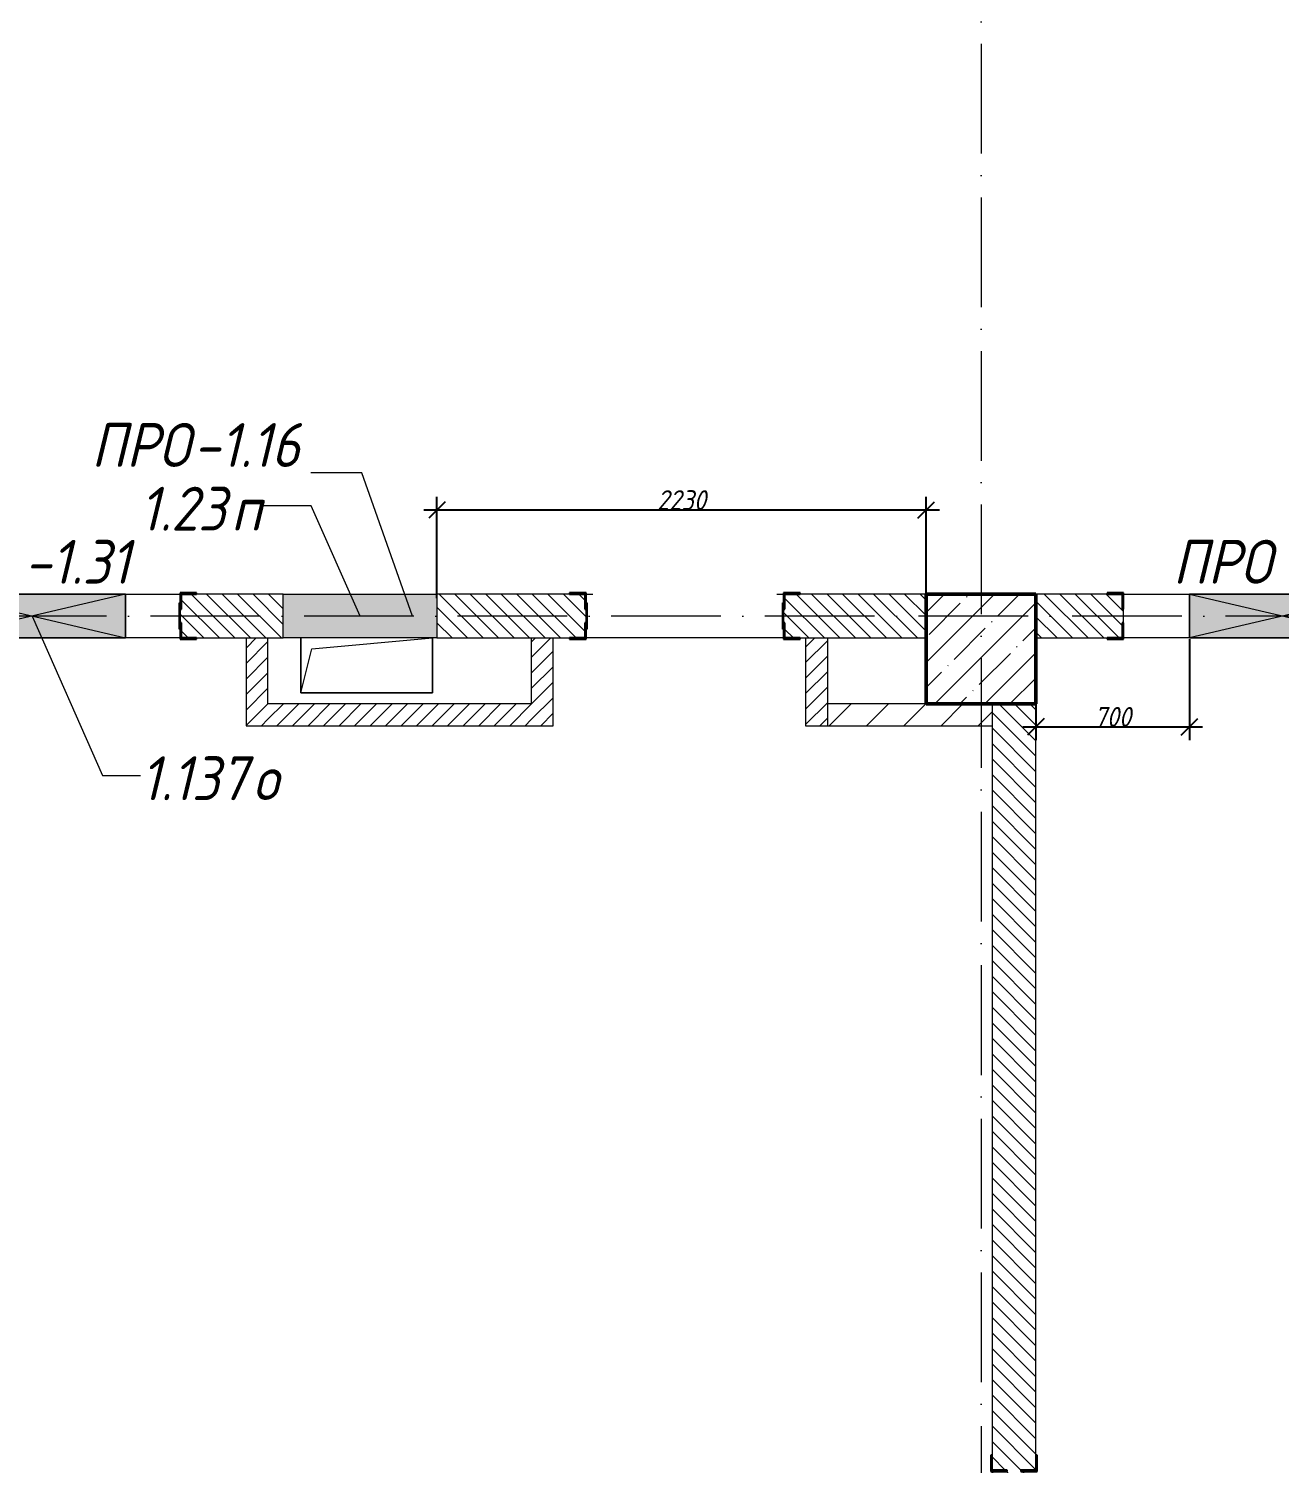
# Model space of a CAD drawing. Header units: millimetres. Extents: x -12989 to 629078, y -109036 to 555275.
# Drawn here: x 544623 to 550323, y 325110 to 331650 of the extents above; entities that cross this region are included whole.
import ezdxf

# ---------------------------------------------------------------- set-up
doc = ezdxf.new("R2010")
doc.units = ezdxf.units.MM
doc.linetypes.add('50_200_ШТРИХ_1Т_ш5_п1_п1_', pattern=[700, 500, -100, 0, -100])
for name, color, linetype, lineweight in [('A-____-____-DIMS', 7, 'Continuous', 9), ('A-DETL-GENF-OTLN', 7, 'Continuous', 9), ('A-FLOR-____-OTLN', 7, 'Continuous', 9), ('A-GENM-____-IDEN', 7, 'Continuous', 9), ('A-GENM-____-MCUT', 7, 'Continuous', 25), ('A-GENM-____-OTLN', 7, 'Continuous', 9), ('A-GENM-____-OTLN-1', 7, 'Continuous', 25), ('A-GLAZ-____-IDEN', 7, 'Continuous', 9), ('A-GLAZ-____-OTLN', 7, 'Continuous', 9), ('A-WALL-____-MCUT', 7, 'Continuous', 13), ('A-WALL-____-PATT-1', 7, 'Continuous', 9), ('A-WALL-FNSH-MCUT-1', 7, 'Continuous', 9), ('I-WALL-____-OTLN', 7, 'Continuous', 9), ('S-COLS-____-MCUT', 7, 'Continuous', 50), ('S-COLS-____-OTLN', 7, 'Continuous', 9), ('S-GRID-____-OTLN-1', 7, '50_200_ШТРИХ_1Т_ш5_п1_п1_', 9)]:
    doc.layers.add(name, color=color, linetype=linetype, lineweight=lineweight)
doc.styles.add('ISOCPEUR_I_11', font='isocpeui.ttf', dxfattribs={"width": 0.9, "height": 200})
doc.styles.add('ISOCPEUR_I_7', font='isocpeui.ttf', dxfattribs={"width": 0.9, "height": 90})
doc.dimstyles.new('ISO-1_8_0_9К_СРЕДНИЙ_Кладочные_2', dxfattribs={"dimscale": 304.8, "dimtxt": 89.638306, "dimasz": 0.246063, "dimexe": 0.19685, "dimexo": 0, "dimgap": 0, "dimtad": 1, "dimdec": 3, "dimrnd": 0.001, "dimdsep": 46, "dimtxsty": 'ISOCPEUR_I_7', "dimblk1": 'OBLIQUE', "dimblk2": 'OBLIQUE', "dimsah": 1, "dimcen": 0.09, "dimdle": 0.19685, "dimazin": 0, "dimtfac": 1, "dimtdec": 4, "dimtix": 1, "dimtmove": 1, "dimatfit": 3, "dimfxl": 1, "dimtvp": 1, "dimtolj": 1, "dimtzin": 0, "dimarcsym": 2})
pattern_1 = [(135, (513013.31, 265891.49), (-35.35534, -35.35534), [])]
pattern_2 = [(45, (513013.31, 265891.49), (-35.35534, 35.35534), [])]

# ---------------------------------------------------------------- blocks, each defined once
blk = doc.blocks.new('BSC_Колонна _Прямоугольная - 500х500-V19-АР1_План отверстий 1 этажа в осях 1-64_Ю-ЯЯ')
at = {"layer": 'S-COLS-____-OTLN'}
h = blk.add_hatch(dxfattribs=at)
h.set_pattern_fill('FP_25', color=256, style=0, pattern_type=2)
h.set_pattern_definition([(45, (-35950, -62931.04), (-114.04925, 114.04925), []), (45, (-35835.95, -62931.04), (-114.04925, 114.04925), [201.613, -40.323, 3.353, -36.97])])
h.paths.add_polyline_path([(-250, -250), (250, -250), (250, 250), (-250, 250)], flags=0)
at = {"layer": 'S-COLS-____-MCUT'}
for p, q in [((250, 250), (-250, 250)), ((-250, 250), (-250, -250)), ((250, -250), (250, 250)), ((-250, -250), (250, -250))]:
    blk.add_line(p, q, dxfattribs=at)
blk = doc.blocks.new('Фахверк_СКБ_Уголок - 200_4010-27904266-АР1_План отверстий 1 этажа в осях 1-64_Ю-ЯЯ')
at = {"layer": 'A-GENM-____-MCUT'}
for p, q in [((125, 156), (50, 156)), ((50, 156), (50, 150)), ((50, 150), (119, 150)), ((119, 150), (119, 81)), ((125, 81), (125, 156)), ((119, 81), (125, 81)), ((125, 19), (119, 19)), ((119, 19), (119, -50)), ((125, -56), (125, 19)), ((119, -50), (50, -50)), ((50, -50), (50, -56)), ((50, -56), (125, -56))]:
    blk.add_line(p, q, dxfattribs=at)
blk = doc.blocks.new('Фахверк_СКБ_Уголок - 200_3600-27915153-АР1_План отверстий 1 этажа в осях 1-64_Ю-ЯЯ')
at = {"layer": 'A-GENM-____-MCUT'}
for p, q in [((125, 156), (50, 156)), ((50, 156), (50, 150)), ((50, 150), (119, 150)), ((119, 150), (119, 81)), ((125, 81), (125, 156)), ((119, 81), (125, 81)), ((125, 19), (119, 19)), ((119, 19), (119, -50)), ((125, -56), (125, 19)), ((119, -50), (50, -50)), ((50, -50), (50, -56)), ((50, -56), (125, -56))]:
    blk.add_line(p, q, dxfattribs=at)
blk = doc.blocks.new('154_Стойка_СКБ_Уголок - СМ-2530_200-28213945-АР1_План отверстий 1 этажа в осях 1-64_Ю-ЯЯ')
at = {"layer": 'A-GENM-____-MCUT'}
for p, q in [((125, 156), (125, 81)), ((200, 156), (125, 156)), ((131, 81), (131, 150)), ((131, 150), (200, 150)), ((200, 150), (200, 156)), ((125, 81), (131, 81)), ((131, 19), (125, 19)), ((125, 19), (125, -56)), ((131, -50), (131, 19)), ((125, -56), (200, -56)), ((200, -50), (131, -50)), ((200, -56), (200, -50))]:
    blk.add_line(p, q, dxfattribs=at)
blk = doc.blocks.new('Стойка_Влож_Полоса боковая - Полоса-28213942-АР1_План отверстий 1 этажа в осях 1-64_Ю-ЯЯ')
at = {"layer": 'A-GENM-____-OTLN'}
for p, q in [((-5, 60), (0, 60)), ((-5, -60), (-5, 60)), ((0, 31), (0, -31)), ((0, -60), (-5, -60))]:
    blk.add_line(p, q, dxfattribs=at)
blk = doc.blocks.new('AR_Отверстие Ниша - Лючок-32404452-АР1_План отверстий 1 этажа в осях 1-64_Ю-ЯЯ')
at = {"layer": 'A-GLAZ-____-OTLN'}
blk.add_hatch(color=256, dxfattribs=at).paths.add_polyline_path([(350, -100), (350, 100), (-350, 100), (-350, -100)], flags=0)
for p, q in [((-350, 100), (350, 100)), ((-350, -100), (-350, 100)), ((350, 100), (350, -100)), ((350, -100), (-350, -100))]:
    blk.add_line(p, q, dxfattribs=at)
blk = doc.blocks.new('AR_Отверстие прямоугольное _в плите_ - AR_Отверстие прямоугольное _в плите_-30459255-АР1_План отверстий 1 этажа в осях 1-64_Ю-ЯЯ')
at = {"layer": 'A-GENM-____-OTLN'}
for p, q in [((-300, 125), (-300, -125)), ((-300, -125), (-250, 75)), ((-250, 75), (300, 125)), ((300, -125), (300, 125)), ((-300, -125), (300, -125))]:
    blk.add_line(p, q, dxfattribs=at)
blk = doc.blocks.new('AR_Отверстие прямоугольное _в стене_ - AR_Отверстие прямоугольное _в стене__ОВ-36666481-АР1_План отверстий 1 этажа в осях 1-64_Ю-ЯЯ')
at = {"layer": 'A-GLAZ-____-OTLN'}
blk.add_hatch(color=256, dxfattribs=at).paths.add_polyline_path([(425, -100), (425, 100), (-425, 100), (-425, -100)], flags=0)
at = {"layer": 'A-DETL-GENF-OTLN'}
for p, q in [((-425, -100), (-425, 100)), ((-425, 100), (425, 100)), ((425, 100), (-425, -100)), ((-425, 100), (425, -100)), ((425, 100), (-425, 100)), ((-425, 100), (-425, -100)), ((425, 100), (425, -100)), ((425, -100), (425, 100)), ((425, -100), (-425, -100)), ((-425, -100), (425, -100))]:
    blk.add_line(p, q, dxfattribs=at)
blk = doc.blocks.new('_Oblique')
at = {"color": 0, "linetype": 'ByBlock', "lineweight": -2}
blk.add_line((-0.5, -0.5), (0.5, 0.5), dxfattribs=at)
blk = doc.blocks.new('*D5605')
at = {"layer": 'A-____-____-DIMS', "color": 0, "lineweight": -2, "transparency": 16777216}
for p, q in [((546483.3, 329053.5), (546483.3, 329516)), ((548713.3, 329072.5), (548713.3, 329516)), ((546423.3, 329456), (548773.3, 329456))]:
    blk.add_line(p, q, dxfattribs=at)
at = {"layer": 'Defpoints', "color": 0, "transparency": 16777216}
for p in [(548713.3, 329456), (546483.3, 329053.5), (548713.3, 329072.5)]:
    blk.add_point(p, dxfattribs=at)
at = {"layer": 'A-____-____-DIMS', "color": 0, "lineweight": -2, "transparency": 16777216, "xscale": 75, "yscale": 75, "zscale": 75, "rotation": 180}
blk.add_blockref('_Oblique', (546483.3, 329456), dxfattribs=at)
at = {"layer": 'A-____-____-DIMS', "color": 0, "lineweight": -2, "transparency": 16777216, "xscale": 75, "yscale": 75, "zscale": 75}
blk.add_blockref('_Oblique', (548713.3, 329456), dxfattribs=at)
at = {"layer": 'A-____-____-DIMS', "color": 0, "transparency": 16777216, "insert": (547598.3, 329501), "char_height": 90, "width": 546.104, "attachment_point": 5, "style": 'ISOCPEUR_I_7'}
blk.add_mtext('\\A1;2230', dxfattribs=at)
blk = doc.blocks.new('*D5629')
at = {"layer": 'A-____-____-DIMS', "color": 0, "lineweight": -2, "transparency": 16777216}
for p, q in [((549913.3, 328866.5), (549913.3, 328407.3)), ((549213.3, 328572.5), (549213.3, 328407.3)), ((549153.3, 328467.3), (549973.3, 328467.3))]:
    blk.add_line(p, q, dxfattribs=at)
at = {"layer": 'Defpoints', "color": 0, "transparency": 16777216}
for p in [(549913.3, 328866.5), (549213.3, 328572.5), (549913.3, 328467.3)]:
    blk.add_point(p, dxfattribs=at)
at = {"layer": 'A-____-____-DIMS', "color": 0, "lineweight": -2, "transparency": 16777216, "xscale": 75, "yscale": 75, "zscale": 75, "rotation": 180}
blk.add_blockref('_Oblique', (549213.3, 328467.3), dxfattribs=at)
at = {"layer": 'A-____-____-DIMS', "color": 0, "lineweight": -2, "transparency": 16777216, "xscale": 75, "yscale": 75, "zscale": 75}
blk.add_blockref('_Oblique', (549913.3, 328467.3), dxfattribs=at)
at = {"layer": 'A-____-____-DIMS', "color": 0, "transparency": 16777216, "insert": (549563.3, 328512.8), "char_height": 90, "width": 409.578, "attachment_point": 5, "style": 'ISOCPEUR_I_7'}
blk.add_mtext('\\A1;700', dxfattribs=at)

msp = doc.modelspace()

# ---------------------------------------------------------------- hatches: boundary and pattern name
at = {"layer": 'A-WALL-____-PATT-1'}
h = msp.add_hatch(dxfattribs=at)
h.set_pattern_fill('FP_6', color=256, style=0, pattern_type=2)
h.set_pattern_definition(pattern_1)
h.paths.add_polyline_path([(548347.9155, 328872.5335), (548713.3109, 328872.5335), (548713.3109, 329072.5335), (548069.3109, 329072.5335), (548069.3109, 329003.5335), (548063.3109, 329003.5335), (548063.3109, 328941.5335), (548069.3109, 328941.5335), (548069.3109, 328872.5335), (548138.3109, 328872.5335)], flags=0)
h.paths.add_polyline_path([(546580.4148, 328872.5335), (547157.3109, 328873.1822), (547157.3109, 328941.5335), (547163.3109, 328941.5335), (547163.3109, 329003.5335), (547157.3109, 329003.5335), (547157.3109, 329072.5335), (546483.3109, 329072.5335), (546483.3109, 328872.5335)], flags=0)
h.paths.add_polyline_path([(545388.3109, 328872.5335), (545783.3109, 328872.5335), (545783.3109, 329072.5335), (545319.3109, 329071.8849), (545319.3109, 329003.5335), (545313.3109, 329003.5335), (545313.3109, 328941.5335), (545319.3109, 328941.5335), (545319.3109, 328872.5335)], flags=0)
h.paths.add_polyline_path([(543607.3109, 328872.5335), (543607.3109, 328941.5335), (543613.3109, 328941.5335), (543613.3109, 329003.5335), (543607.3109, 329003.5335), (543607.3109, 329072.5335), (543213.3109, 329072.5335), (543213.3109, 328872.5335), (543538.3109, 328872.5335)], flags=0)
h = msp.add_hatch(dxfattribs=at)
h.set_pattern_fill('FP_6', color=256, style=0, pattern_type=2)
h.set_pattern_definition(pattern_1)
h.paths.add_polyline_path([(551319.3109, 328872.5335), (551713.3109, 328872.5335), (551713.3109, 329072.5335), (551319.3109, 329072.5335), (551319.3109, 329003.5335), (551313.3109, 329003.5335), (551313.3109, 328941.5335), (551319.3109, 328941.5335), (551319.3109, 328912.5335)], flags=0)
h.paths.add_polyline_path([(549538.3109, 328872.5335), (549607.3109, 328872.5335), (549607.3109, 328941.5335), (549613.3109, 328941.5335), (549613.3109, 329003.5335), (549607.3109, 329003.5335), (549607.3109, 329072.5335), (549213.3109, 329072.5335), (549213.3109, 328872.5335)], flags=0)
h = msp.add_hatch(dxfattribs=at)
h.set_pattern_fill('FP_5', color=256, style=0, pattern_type=2)
h.set_pattern_definition(pattern_2)
h.paths.add_polyline_path([(545713.3109, 328472.5335), (545713.3109, 328872.5335), (545613.3109, 328872.5335), (545613.3109, 328472.5335)], flags=0)
h = msp.add_hatch(dxfattribs=at)
h.set_pattern_fill('FP_5', color=256, style=0, pattern_type=2)
h.set_pattern_definition(pattern_2)
h.paths.add_polyline_path([(547013.3109, 328472.5335), (547013.3109, 328872.5335), (546913.3109, 328872.5335), (546913.3109, 328472.5335)], flags=0)
h = msp.add_hatch(dxfattribs=at)
h.set_pattern_fill('FP_5', color=256, style=0, pattern_type=2)
h.set_pattern_definition(pattern_2)
h.paths.add_polyline_path([(548263.3109, 328472.5335), (548263.3109, 328872.5335), (548163.3109, 328872.5335), (548163.3109, 328472.5335)], flags=0)
h = msp.add_hatch(dxfattribs=at)
h.set_pattern_fill('FP_5', color=256, style=0, pattern_type=2)
h.set_pattern_definition(pattern_2)
h.paths.add_polyline_path([(545713.3109, 328472.5335), (546913.3109, 328472.5335), (546913.3109, 328572.5335), (545713.3109, 328572.5335)], flags=0)
h = msp.add_hatch(dxfattribs=at)
h.set_pattern_fill('FP_4', color=256, style=0, pattern_type=2)
h.set_pattern_definition([(45, (513013.31, 265891.49), (-84.85281, 84.85281), [])])
h.paths.add_polyline_path([(548347.9155, 328472.5335), (549013.3109, 328472.5335), (549013.3109, 328572.5335), (548263.3109, 328572.5335), (548263.3109, 328472.5335)], flags=0)
h = msp.add_hatch(dxfattribs=at)
h.set_pattern_fill('FP_6', color=256, style=0, pattern_type=2)
h.set_pattern_definition(pattern_1)
h.paths.add_polyline_path([(549013.3109, 321572.5335), (549213.3109, 321572.5335), (549213.3109, 325072.5335), (549144.3109, 325072.5335), (549144.3109, 325078.5335), (549213.3109, 325078.5335), (549213.3109, 328572.5335), (549013.3109, 328572.5335), (549013.3109, 325078.5335), (549082.3109, 325078.5335), (549082.3109, 325072.5335), (549013.3109, 325072.5335), (549013.3109, 323115.3495)], flags=0)

# ---------------------------------------------------------------- linework, layer by layer
at = {"layer": 'A-FLOR-____-OTLN'}
for p, q in [((545863.3109, 328622.5335), (545863.3109, 328872.5335)), ((546463.3109, 328872.5335), (546463.3109, 328622.5335)), ((546463.3109, 328622.5335), (545863.3109, 328622.5335))]:
    msp.add_line(p, q, dxfattribs=at)
at = {"layer": 'A-GENM-____-IDEN'}
for p, q in [((546140.6137, 329624.9188), (545908.5047, 329624.9188)), ((546372.7227, 328972.5335), (546140.6137, 329624.9188))]:
    msp.add_line(p, q, dxfattribs=at)
at = {"layer": 'A-GLAZ-____-IDEN'}
for p, q in [((545910.6315, 329474.1707), (545687.9522, 329474.1707)), ((546133.3109, 328972.5335), (545910.6315, 329474.1707)), ((544638.3109, 328972.5335), (544958.9293, 328245.3579)), ((544958.9293, 328245.3579), (545132.7828, 328245.3579))]:
    msp.add_line(p, q, dxfattribs=at)
at = {"layer": 'A-WALL-____-MCUT'}
for p, q in [((545783.3109, 329072.5335), (545388.3109, 329072.5335)), ((547088.3109, 329072.5335), (546483.3109, 329072.5335)), ((548713.3109, 329072.5335), (548138.3109, 329072.5335)), ((549538.3109, 329072.5335), (549213.3109, 329072.5335)), ((549613.3109, 328941.5335), (549613.3109, 329003.5335)), ((545388.3109, 328872.5335), (545783.3109, 328872.5335)), ((546483.3109, 328872.5335), (547088.3109, 328872.5335)), ((548138.3109, 328872.5335), (548713.3109, 328872.5335)), ((549213.3109, 328872.5335), (549538.3109, 328872.5335)), ((549013.3109, 328572.5335), (549013.3109, 325147.5335)), ((549213.3109, 325147.5335), (549213.3109, 328572.5335))]:
    msp.add_line(p, q, dxfattribs=at)
at = {"layer": 'A-WALL-FNSH-MCUT-1'}
for p, q in [((545613.3109, 328872.5335), (545613.3109, 328472.5335)), ((545713.3109, 328572.5335), (545713.3109, 328872.5335)), ((546913.3109, 328872.5335), (546913.3109, 328572.5335)), ((547013.3109, 328472.5335), (547013.3109, 328872.5335)), ((548163.3109, 328872.5335), (548163.3109, 328472.5335)), ((548263.3109, 328872.5335), (548263.3109, 328472.5335)), ((546913.3109, 328572.5335), (545713.3109, 328572.5335)), ((548713.3109, 328572.5335), (548263.3109, 328572.5335)), ((545613.3109, 328472.5335), (547013.3109, 328472.5335)), ((548163.3109, 328472.5335), (549013.3109, 328472.5335))]:
    msp.add_line(p, q, dxfattribs=at)
at = {"layer": 'I-WALL-____-OTLN'}
for p, q in [((545063.3109, 329072.5335), (545313.3109, 329072.5335)), ((547163.3109, 329072.5335), (547193.3109, 329072.5335)), ((548033.3109, 329072.5335), (548063.3109, 329072.5335)), ((549613.3109, 329072.5335), (549913.3109, 329072.5335)), ((545313.3109, 328872.5335), (545063.3109, 328872.5335)), ((548063.3109, 328872.5335), (547163.3109, 328872.5335)), ((549913.3109, 328872.5335), (549613.3109, 328872.5335))]:
    msp.add_line(p, q, dxfattribs=at)
at = {"layer": 'S-GRID-____-OTLN-1'}
for p, q in [((548963.3109, 356784.3429), (548963.3109, 318783.0794)), ((617087.7175, 328972.5335), (508344.5407, 328972.5335))]:
    msp.add_line(p, q, dxfattribs=at)

# ---------------------------------------------------------------- block references
at = {"layer": 'A-GENM-____-OTLN'}
for name, p in [('Стойка_Влож_Полоса боковая - Полоса-28213942-АР1_План отверстий 1 этажа в осях 1-64_Ю-ЯЯ', (545313.3109, 328972.5335)), ('Стойка_Влож_Полоса боковая - Полоса-28213942-АР1_План отверстий 1 этажа в осях 1-64_Ю-ЯЯ', (548063.3109, 328972.5335)), ('AR_Отверстие прямоугольное _в плите_ - AR_Отверстие прямоугольное _в плите_-30459255-АР1_План отверстий 1 этажа в осях 1-64_Ю-ЯЯ', (546163.3109, 328747.5335))]:
    msp.add_blockref(name, p, dxfattribs=at)
at = {"layer": 'A-GENM-____-OTLN', "rotation": 180}
msp.add_blockref('Стойка_Влож_Полоса боковая - Полоса-28213942-АР1_План отверстий 1 этажа в осях 1-64_Ю-ЯЯ', (547163.3109, 328972.5335), dxfattribs=at)
at = {"layer": 'A-GENM-____-OTLN-1'}
for name, p in [('154_Стойка_СКБ_Уголок - СМ-2530_200-28213945-АР1_План отверстий 1 этажа в осях 1-64_Ю-ЯЯ', (545188.3109, 328922.5335)), ('154_Стойка_СКБ_Уголок - СМ-2530_200-28213945-АР1_План отверстий 1 этажа в осях 1-64_Ю-ЯЯ', (547938.3109, 328922.5335)), ('Фахверк_СКБ_Уголок - 200_4010-27904266-АР1_План отверстий 1 этажа в осях 1-64_Ю-ЯЯ', (549488.3109, 328922.5335))]:
    msp.add_blockref(name, p, dxfattribs=at)
for name, p, rotation in [('154_Стойка_СКБ_Уголок - СМ-2530_200-28213945-АР1_План отверстий 1 этажа в осях 1-64_Ю-ЯЯ', (547288.3109, 329022.5335), 180), ('Фахверк_СКБ_Уголок - 200_3600-27915153-АР1_План отверстий 1 этажа в осях 1-64_Ю-ЯЯ', (549063.3109, 325197.5335), 269.9999999999999)]:
    msp.add_blockref(name, p, dxfattribs=dict(at, rotation=rotation))
at = {"layer": 'A-GLAZ-____-OTLN'}
for name, p in [('AR_Отверстие прямоугольное _в стене_ - AR_Отверстие прямоугольное _в стене__ОВ-36666481-АР1_План отверстий 1 этажа в осях 1-64_Ю-ЯЯ', (544638.3109, 328972.5335)), ('AR_Отверстие Ниша - Лючок-32404452-АР1_План отверстий 1 этажа в осях 1-64_Ю-ЯЯ', (546133.3109, 328972.5335)), ('AR_Отверстие прямоугольное _в стене_ - AR_Отверстие прямоугольное _в стене__ОВ-36666481-АР1_План отверстий 1 этажа в осях 1-64_Ю-ЯЯ', (550338.3109, 328972.5335))]:
    msp.add_blockref(name, p, dxfattribs=at)
at = {"layer": 'S-COLS-____-OTLN'}
msp.add_blockref('BSC_Колонна _Прямоугольная - 500х500-V19-АР1_План отверстий 1 этажа в осях 1-64_Ю-ЯЯ', (548963.3109, 328822.5335), dxfattribs=at)

# ---------------------------------------------------------------- texts
at = {"layer": 'A-GENM-____-IDEN', "char_height": 200, "attachment_point": 1, "style": 'ISOCPEUR_I_11'}
for s, insert, width in [('ПРО', (544907.9481, 329852.035), 562.784625), ('-1.16', (545372.2918, 329852.035), 620.506125), ('-1.31', (544602.098, 329319.6497), 620.506125), ('ПРО', (549837.7542, 329319.6497), 562.784625)]:
    msp.add_mtext(s, dxfattribs=dict(at, insert=insert, width=width))
at = {"layer": 'A-GLAZ-____-IDEN', "char_height": 200, "attachment_point": 1, "style": 'ISOCPEUR_I_11'}
for s, insert, width in [('1.23', (545128.5006, 329561.7853), 505.063125), ('\\fISOCPEUR|b0|i1|c204|p34|;\\W.9;п', (545545.2193, 329561.7853), 158.734125), ('1.137', (545132.7828, 328332.9725), 620.506125), ('\\fISOCPEUR|b0|i1|c204|p34|;\\W.9;о', (545644.7515, 328332.9725), 158.734125)]:
    msp.add_mtext(s, dxfattribs=dict(at, insert=insert, width=width))

# ---------------------------------------------------------------- dimensions: what is measured, and where the dimension line sits
at = {"layer": 'A-____-____-DIMS'}
for base, p1, p2, override, picture, middle in [((548713.3109, 329455.99), (546483.3109, 329053.5473), (548713.3109, 329072.5335), {"dimpost": '<>', "dimfxl": 2230.080823}, '*D5605', (547598.3109, 329500.99)), ((549913.3109, 328467.2581), (549213.3109, 328572.5335), (549913.3109, 328866.5335), {"dimpost": '<>', "dimfxl": 759.233824}, '*D5629', (549563.3109, 328512.8377))]:
    dim = msp.add_linear_dim(base=base, p1=p1, p2=p2, dimstyle='ISO-1_8_0_9К_СРЕДНИЙ_Кладочные_2', override=override, dxfattribs=at)
    dim.commit()
    dim.dimension.update_dxf_attribs({"geometry": picture, "text_midpoint": middle})

doc.saveas('drawing.dxf')
